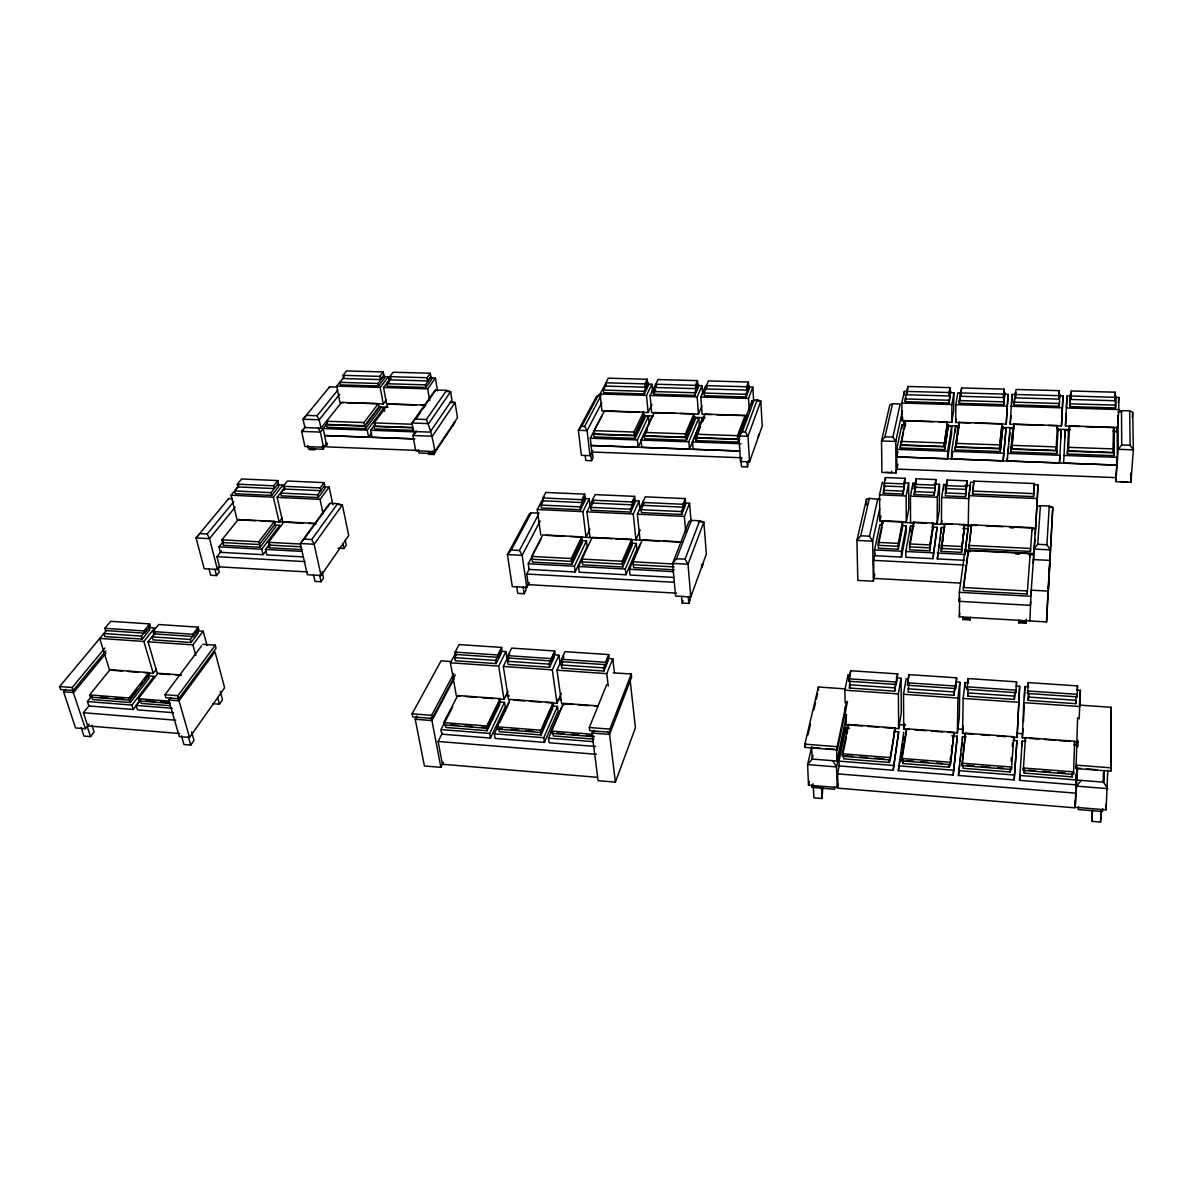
<?xml version="1.0" encoding="UTF-8"?>
<svg xmlns="http://www.w3.org/2000/svg" width="1193" height="1193" viewBox="0 0 1193 1193"><rect width="100%" height="100%" fill="white"/><g stroke="black" fill="none" stroke-linecap="round" stroke-linejoin="round"><path stroke-width="1.5" d="M1113.964 455.666L1114.173 430.494L1113.964 455.666L1067.377 453.981L1068.57 428.988L1068.421 431.747M1071.284 390.991L1070.882 399.461L1114.903 400.729L1115.157 392.199L1071.284 390.991L1071.105 394.465M1115.157 392.199L1114.903 400.729M1069.539 425.946L1068.376 450.835L1113.337 452.445L1113.621 427.362L1069.539 425.946L1069.36 429.391M1113.337 452.445L1113.621 427.362M929.765 550.793L929.779 544.933L933.403 523.101L913.644 522.191L909.633 543.948L909.633 549.794L929.765 550.793L933.403 523.101M1077.622 717.754L1076.026 768.501L1110.772 771.215L1111.235 707.3L1079.844 705.123M1110.772 771.215L1111.235 707.3M914.092 526.202L910.542 526.038L905.8 551.479L905.83 557.295L932.941 558.682L937.116 527.276L931.808 527.023M915.717 483.702L914.241 494.543L934.134 495.393L935.849 479.571L916.105 478.766L915.061 484.343L915.061 487.281L934.88 488.101L935.849 479.571M935.774 482.926L934.134 495.393M1107.79 770.201L1106.075 809.853L1075.221 807.288L1075.43 799.906M937.116 527.276L932.941 558.682M931.822 523.399L937.146 523.638L937.31 497.287L939.473 484.298L934.164 484.075M964.66 560.292L937.31 558.906L941.396 527.47L944.975 527.634M939.473 484.298L939.279 510.455L937.146 523.638M1106.075 809.853L1106.12 804.276M941.173 551.36L944.632 523.623L964.57 524.532L961.469 552.374L941.173 551.36L941.739 547.706M941.352 533.241L941.396 527.47M952.163 524.338L941.426 523.831L941.65 497.466L943.752 484.462L947.317 484.612M943.708 489.697L943.752 484.462M944.006 442.946L900.998 441.44L901.013 444.87L943.976 446.406L947.54 421.994L905.398 420.637L900.163 447.957L944.692 449.567L948.36 425.066L944.692 449.567M944.602 526.516L944.632 523.623M965.465 496.72L966.956 480.809L947.063 480.018L945.438 492.903L945.408 495.87L965.465 496.72L966.867 484.194M947.063 480.018L946.138 488.563L966.121 489.384L966.956 480.809M1077.204 767.039L1076.548 786.142L1107.686 788.633L1103.495 782.161L1103.555 773.124M1081.156 768.471L1077.592 768.203L1076.847 780.058L1103.495 782.161L1103.585 772.945M947.54 421.994L943.976 446.406M897.911 451.416L896.748 456.889L947.555 458.783L947.63 451.208L951.686 426.408L948.003 426.289M949.046 402.995L950.597 391.364L949.046 402.995L905.233 401.698L905.219 398.954L907.948 386.457L949.896 387.621L949.017 395.957L906.919 394.749L906.904 391.319M949.017 395.957L949.896 387.621M1092.221 810.882L1091.774 821.336L1100.543 822.066L1101.079 809.987M951.686 426.408L951.611 433.864L947.555 458.783M938.831 421.919L951.731 422.337L951.939 404.531L953.908 392.78L950.239 392.676M1002.478 428.078L1006.087 428.198L1003.119 460.856L951.537 458.932L951.626 451.357L955.593 426.542L959.202 426.662M902.877 760.299L902.892 763.52L949.33 767.188L949.36 763.938M953.908 392.78L953.699 410.437L951.731 422.337M950.344 764.698L954.072 732.308L906.456 728.789L901.699 758.45L901.714 760.88L950.344 764.698L954.072 732.308M1000.286 451.565L1002.836 426.84L1000.286 451.565L955.071 449.94L958.516 425.394L958.486 428.108M955.518 432.134L955.593 426.542M970.088 422.919L955.653 422.456L955.876 404.651L957.8 392.885L1003.611 394.063L1004.178 389.127L961.603 387.949L960.812 392.84M1002.09 423.754L999.585 448.389L955.966 446.823L956.011 443.378L999.689 444.914L1002.09 423.754L959.306 422.382L955.071 449.94M952.879 738.482L952.924 735.276M908.932 683.395L908.052 692.074L954.027 695.251L954.534 688.331M903.742 732.234L898.329 770.663L953.162 775.047L957.323 736.23L951.79 735.827M1003.731 404.621L1004.834 392.9L1003.731 404.621L959.247 403.309L959.291 400.55L960.723 391.647L960.768 396.3L1003.507 397.523L1004.178 389.127M955.563 688.54L956.652 677.818L908.917 674.627L907.56 682.814L907.575 685.274L955.563 688.54L956.652 677.818M959.306 422.382L957.875 434.55M961.603 387.949L960.768 396.3M957.323 736.23L953.162 775.047M948.122 732.338L957.382 733.024L957.904 698.054L959.873 682.202L956.16 681.949M1030.677 601.734L1030.424 605.343L959.202 601.332L959.336 592.324L964.809 551.464L970.252 551.748M1033.213 563.126L1036.881 506.727L1040.415 505.698L1049.273 506.071L1052.778 507.413L1046.559 621.926L959.321 616.826L959.604 598.289M961.469 552.374L964.57 524.532M959.873 682.202L959.321 716.963L957.382 733.024M1013.319 740.421L1016.943 740.689L1014.184 779.924L958.456 775.48L962.497 736.618L966.136 736.901M962.796 619.525L962.811 618.049L970.103 618.481L970.073 619.957L962.796 619.525L963.139 616.826M963.333 587.508L963.273 590.52L1027.203 594.025L1030.155 553.641L968.164 550.569L963.333 587.508L1027.337 590.997L1027.203 594.025M964.749 554.999L968.239 525.8L971.892 525.979M1013.856 736.752L1011.425 769.5L962.005 765.608L965.48 733.158L1013.856 736.752L1013.767 739.168M962.453 739.824L962.497 736.618M973.458 734.217L962.557 733.412L963.154 698.412L965.048 682.545L968.686 682.784M963.139 765.026L963.079 768.277L1010.277 771.99L1010.56 768.367M964.958 688.033L965.048 682.545M968.254 525.069L968.776 495.662L970.625 482.181L974.263 482.33M1032.124 527.634L1030.424 551.405L968.791 548.377L971.534 524.845L1032.124 527.634L1032.005 530.572M965.48 733.158L962.005 765.608M967.061 689.33L967.105 686.855L1015.929 690.165L1015.84 692.656L967.061 689.33L968.09 678.578L1016.585 681.829L1016.496 684.305M1014.945 692.089L1014.363 699.426L967.642 696.19L968.134 689.256M968.045 681.054L968.09 678.578M971.534 524.845L969.685 541.503M972.534 494.051L973.92 481.092L1034.42 483.523L1033.526 496.601L972.534 494.051L973.92 481.092M1079.173 718.932L1080.396 690.315L1076.697 690.061M999.585 448.389L999.689 444.914M1003.507 397.523L1003.611 394.063M1075.818 781.877L1076.19 774.063M839.425 764.728L837.546 773.854L838.008 788.17L1075.057 807.855L1076.518 774.719M1077.324 747.027L1077.473 741.494M1076.533 779.968L1019.761 775.465L1019.568 780.356L1076.22 784.89L1076.906 767.159M1077.786 746.564L1077.861 740.316M1003.119 460.856L1006.087 428.198M975.501 423.097L1006.206 424.097L1008.07 394.316L1004.342 394.212M1008.07 394.316L1006.206 424.097M1057.595 429.898L1061.248 430.017L1059.503 462.959L1007.146 461.005L1010.024 428.332L1013.677 428.451M1073.521 774.376L1074.625 741.256L1025.458 737.602L1023.281 770.424L1073.521 774.376L1073.67 771.901L1023.37 767.979L1023.281 770.424M1028.605 693.387L1028.217 700.38L1075.698 703.676L1075.937 696.25M1077.1 696.846L1077.503 685.9L1028.217 682.605L1027.531 693.461L1077.1 696.846L1077.249 694.326L1027.635 690.971L1027.531 693.461M1009.875 432.835L1009.218 441.231M1043.129 425.29L1010.158 424.216L1011.992 394.421L1058.952 395.629L1058.787 399.118L1015.407 397.865L1015.526 394.391L1016.033 389.455L1059.25 390.648L1059.071 394.122M1011.709 403.323L1011.992 394.421M1010.784 451.938L1013.125 427.183L1010.784 451.938L1056.685 453.594L1058.087 428.645L1057.952 431.404M1057.43 425.543L1056.029 450.402L1011.739 448.822L1014.005 424.141L1057.43 425.543L1057.266 429.003M1014.065 404.934L1015.094 393.183L1014.065 404.934L1059.205 406.276L1059.861 394.451L1059.727 397.224M1024.399 769.828L1024.265 773.094L1072.253 776.882L1072.358 773.213M1014.005 424.141L1011.739 448.822M1010.277 771.99L1010.396 768.739M1011.425 769.5L1011.515 767.039L962.035 763.177M1014.363 699.426L1014.781 692.447M1018.658 622.821L1018.718 621.329L1026.099 621.762L1026.04 623.253L1018.658 622.821L1018.882 620.077M1014.184 779.924L1016.943 740.689M1011.619 737.05L1017.077 737.468L1019.642 686.229L1016.004 685.975M1019.642 686.229L1017.077 737.468M1022.013 745.908L1022.207 741.077L1025.891 741.36M1026.025 738.124L1022.341 737.856L1023.773 702.632L1024.921 686.571L1028.62 686.825M1030.036 556.624L1030.155 553.641M1023.49 721.586L1024.161 705.003M1024.474 697.637L1024.921 686.571M1030.424 551.405L1030.543 548.437L968.835 545.425M1033.526 496.601L1034.42 483.523M1029.872 620.957L1031.155 590.177L1048.036 591.087L1046.559 621.926M1025.354 740.033L1025.458 737.602M1028.112 685.08L1028.217 682.605M1034.316 484.761L1037.955 484.895L1035.703 528.186L1010.188 527.008M1037.015 506.965L1037.955 484.895M1048.364 590.759L1052.778 507.413L1049.244 507.264M1069.718 406.589L1070.285 394.734L1069.718 406.589L1115.515 407.946L1115.709 396.016L1115.515 407.946M1056.029 450.402L1056.193 446.898L1011.843 445.332M1056.685 453.594L1056.819 450.805L1010.874 449.164M1059.205 406.276L1059.339 403.488L1014.154 402.16M1059.503 462.959L1059.891 455.279L1007.384 453.385M1060.875 437.563L1061.248 430.017M1048.632 425.469L1061.457 425.886L1063.008 395.867L1059.369 395.778M1063.008 395.867L1061.457 425.886M1064.887 437.697L1065.274 430.151L1068.988 430.27M1080.351 426.498L1065.483 426.005L1067.004 395.987L1070.703 396.091M1065.274 430.151L1063.619 463.108L1116.752 465.091L896.748 456.874M1065.483 426.005L1066.095 413.882M1067.004 395.987L1066.408 407.961L1118.795 409.542L1118.766 397.448L1071.06 395.972L1070.882 399.461M1067.377 453.981L1067.526 451.193L1114.158 452.848M1068.376 450.835L1068.555 447.33L1113.576 448.911M1048.036 591.087L1049.81 560.397L1033.362 559.562M1058.787 399.118L1059.25 390.648M1040.415 505.698L1037.731 544.291L1033.809 549.048L1050.317 549.854L1046.902 544.739L1049.273 506.071M1075.698 703.676L1075.907 700.321L1028.351 697.055M1077.354 688.391L1077.503 685.9M1072.253 776.882L1072.447 773.601M1074.475 743.701L1074.625 741.256M1079.471 705.138L1080.396 690.315M1076.026 768.501L1076.235 765.145L1111.041 767.845M1075.221 807.288L1076.548 786.142L1081.261 780.401M1078.472 806.826L1078.293 809.525L1102.481 811.538L1102.69 808.824M1024.265 773.094L1024.519 769.455M1028.217 700.38L1028.709 693.029M1118.393 402.861L1118.766 397.448M1116.633 432.313L1117.021 426.736M1118.795 409.542L1117.543 427.69L1085.928 426.676M1022.341 737.856L1022.983 728.819M1019.568 780.356L1022.207 741.077M1091.774 821.336L1092.579 810.017M1113.531 431.732L1117.245 431.851L1117.289 457.366L1115.873 477.618L896.853 469.088L896.689 449.373L901.953 424.768L905.636 424.902M1121.703 411.973L1118.05 411.868L1121.495 410.66L1129.667 410.899L1132.694 412.316L1133.35 449.836L1130.904 482.24L1115.873 481.644L1118.154 449.299L1118.065 415.432M1034.018 551.718L1034.913 539.445M1035.285 534.181L1035.673 528.917L1032.034 528.753M1026.04 623.253L1026.353 619.152M1100.543 822.066L1101.378 810.748M1103.48 782.176L1104.36 770.275M1132.291 417.58L1132.694 412.316M1011.127 761.104L1011.41 757.48M1012.26 746.579L1012.544 742.956M1015.84 692.656L1016.585 681.829M1015.407 397.865L1015.914 392.915M1007.146 461.005L1007.518 457.411M1008.085 452.013L1008.652 446.614M1010.158 424.216L1011.053 415.641M958.456 775.48L959.709 764.728M960.126 761.134L960.961 753.976M961.379 750.382L962.214 743.224M967.642 696.19L968.075 692.551M962.557 733.412L963.392 726.269M970.073 619.957L970.401 617.243M949.33 767.188L949.777 763.595M950.21 760.016L950.657 756.422M951.328 751.038L951.999 745.655M954.027 695.251L955.414 684.364M959.321 616.826L959.813 613.157M963.735 586.986L968.12 553.522M968.791 548.377L969.238 544.933M959.202 601.332L959.679 597.753M964.511 527.44L961.513 549.436L941.188 548.422L944.304 528.35M942.589 542.219L943.156 538.565M937.31 558.906L938.175 553.403M939.04 547.9L939.622 544.232M940.203 540.578L940.77 536.91M955.966 446.823L957.338 438.055M902.892 763.52L903.459 759.971M945.915 492.679L946.66 487.922M951.537 458.932L952.67 451.804M941.426 523.831L941.948 520.536M955.653 422.456L956.19 419.056M901.714 760.88L906.203 732.92M959.247 403.309L960.678 394.391M909.275 729.46L903.727 729.042L904.592 723.748M898.329 770.663L898.911 767.129M899.477 763.58L900.059 760.045M900.626 756.496L901.192 752.947M902.057 747.638L902.624 744.104M903.205 740.555L903.772 737.006M849.55 728.192L845.912 727.924L839.022 761.134L839.186 765.936L893.154 770.26L898.672 731.861L895.033 731.592M933.388 525.994L929.779 547.855L909.633 546.871M893.154 770.26L898.672 731.861M907.575 685.274L908.917 674.627M903.727 729.042L903.519 694.266L906.143 678.578M884.073 727.596L898.657 728.669L901.297 712.773L901.058 678.235L897.404 677.982M843.57 755.646L843.675 758.852L889.381 762.461L895.227 727.954L848.402 724.479L842.362 753.812L842.437 756.213L890.246 759.971L895.227 727.954M898.657 728.669L898.374 693.908L901.058 678.235M850.072 681.203L849.416 688.018L894.675 691.15L897.658 673.881L850.713 670.749L848.998 678.832L849.058 681.278L896.256 684.499L897.658 673.881M894.675 691.15L895.585 682.5M909.976 545.052L913.301 526.903M914.241 494.543L915.732 486.64M879.957 524.607L874.529 549.913L874.618 555.714L901.476 557.071L901.446 551.255L906.277 525.83L902.773 525.666M901.476 557.071L906.307 531.586L906.277 525.83M926.499 523.145L910.542 522.415L910.453 496.139L912.928 483.21L916.478 483.359M882.373 481.972L879.524 494.827L879.897 520.998L906.262 522.221L908.768 509.098L908.663 483.031L905.159 482.897M898.314 549.227L902.519 527.455L902.505 521.684L882.88 520.774L878.287 542.412L878.376 548.228L898.314 549.227L898.284 543.397L902.505 521.684M902.505 524.562L898.299 546.319L878.316 545.32L882.149 527.261M906.262 522.221L906.143 495.96L908.663 483.031M903.876 483.881L904.995 478.333L885.4 477.543L884.177 483.076L884.222 486.013L903.891 486.819L903.876 483.881L884.177 483.076M884.669 484.015L883.327 493.231L903.041 494.066L904.995 478.333M903.041 494.066L904.905 481.674M842.437 756.213L846.344 737.214M847.045 733.77L848.402 724.479M811.747 746.624L807.601 764.594L808.511 785.173L837.203 787.559L837.948 783.905M846.21 731.876L847.716 724.569M846.314 719.901L836.532 766.92L807.601 764.594L812.179 759.061L836.964 761.045L846.612 714.801M836.964 747.698L846.657 701.723M849.416 688.018L850.162 684.454M900.163 447.957L903.578 431.732M901.013 444.87L902.475 437.92M904.309 429.241L905.04 425.767M845.673 688.898L818.353 687.004L804.872 744.178L805.021 747.429L837.292 749.935L847.507 701.35M880.345 499.569L869.354 498.331L866.431 499.345L856.917 540.399L857.812 580.409L873.336 581.245L874.797 574.236M896.032 472.965L895.779 441.47L892.916 437.07L900.193 403.995L892.528 403.771L889.814 404.964L881.508 440.978L881.925 472.413L896.032 472.965L897.867 464.196M849.058 681.278L850.713 670.749M845.196 702.916L844.823 690.18L848.148 674.671L848.253 678.28M819.904 787.365L813.372 786.813L813.835 797.819L821.962 798.505L822.887 787.678M960.067 583.064L873.932 578.411L873.619 560.367L875.125 553.313M881.15 525.069L881.91 521.535M905.233 401.698L905.994 398.164M906.919 394.749L907.948 386.457M879.897 520.998L880.956 516.107M933.284 421.74L901.923 420.726L902.654 417.341M879.673 508.949L872.65 541.16L873.336 581.245M883.327 493.231L884.699 486.953M902.415 410.795L895.779 441.47L881.508 440.978L884.997 436.802L892.528 403.771M901.923 420.726L901.819 403.04L904.369 391.379L949.061 392.512M834.578 786.619L834.668 789.259L812.194 787.395L813 783.771M869.354 498.331L860.764 535.761L856.917 540.399L872.65 541.16L869.503 536.179L877.809 498.689M808.511 785.173L809.331 781.549M813.015 755.452L812.194 759.076L811.702 747.534L820.59 748.235M805.021 747.429L805.857 743.85M807.959 734.918L810.479 724.181M813.85 709.865L815.535 702.707M816.37 699.128L817.637 693.774M741.047 460.006L741.464 466.657L747.489 466.895L748.354 460.558M758.151 436.742L759.151 433.894M754.274 399.61L742.314 431.851L738.885 435.952L740.51 461.512L749.547 461.87L762.208 426.08L760.821 401.057L757.227 399.7L752.008 400.788L737.736 439.054L696.801 437.592L696.548 434.252L704.899 414.15L745.103 415.447L745.297 418.773M681.516 596.142L682.128 603.002L688.838 603.404L690.24 599.542L689.957 596.112M703.095 564.11L701.767 567.734L701.499 564.364M740.51 461.512L741.733 458.112M690.792 596.962L706.36 554.074L703.855 522.042L699.65 520.759L691.373 520.372L688.987 521.341L672.598 563.394L675.566 596.068L690.792 596.962L688.018 564.214L703.855 522.042M682.128 603.002L683.067 600.437M749.547 461.87L748.011 436.265L745.342 431.955L757.227 399.7M594.248 730.355L591.996 733.054L598.111 780.669L615.394 782.146L635.422 727.819L630.232 681.054M700.559 426.706L695.907 437.92L696.115 440.605L738.527 442.126L739.72 438.89M738.527 442.126L738.348 439.442L746.177 418.445M737.736 439.054L737.513 435.684L745.103 415.447M749.264 410.586L748.548 398.447L752.843 387.084L749.204 386.979M746.102 396.956L749.383 388.366L749.219 385.697L745.953 394.286L746.102 396.956L704.347 395.718L704.138 393.049L707.046 386.234M691.373 520.372L676.491 558.742L672.598 563.394L688.018 564.214L685.05 559.189L699.65 520.759M746.788 390.126L748.593 385.399L748.399 382.043L708.374 380.94L706.375 385.637L706.614 388.978L746.788 390.126L746.579 386.771L748.399 382.043M606.655 684.663L589.327 727.506L589.745 730.698L610.309 732.293L609.921 729.102L631.291 674.03L613.306 672.792M685.692 532.003L684.364 516.39L689.554 503.252L685.841 503.088M643.937 503.327L641.148 509.694L641.446 512.602L681.725 514.466L685.572 504.833L685.319 501.94M681.725 514.466L681.486 511.558L685.513 501.507L685.259 498.599L645.249 496.825L642.773 502.447L643.072 505.34L683.246 507.174L682.992 504.266L685.259 498.599M608.251 686.05L606.775 673.642L612.814 658.819L607.341 658.447M605.835 664.68L605.552 662.294L608.743 654.584L564.975 651.661L561.53 659.311L561.858 661.683L605.835 664.68L609.012 656.955L608.743 654.584M562.857 661.608L561.351 664.963L561.784 668.125L603.926 671.033L603.554 667.871L604.94 664.471M603.926 671.033L608.117 660.862M696.115 440.605L697.443 437.384M739.6 451.029L693.118 449.299L692.522 441.962L702.423 418.206M702.558 421.89L704.556 417.073M652.064 416.551L641.044 440.098L641.759 447.375L689.405 449.15L699.337 425.304L698.785 418.087L695.191 417.968M689.405 449.15L688.808 441.828L698.785 418.087M680.487 413.553L698.472 414.135L701.916 405.993M686.452 440.247L695.28 419.399L695.072 416.775L686.243 437.577L686.452 440.247L644.652 438.741L644.399 436.086L647.367 429.734M631.693 539.37L622.179 561.247L581.945 559.085L582.661 564.811L622.791 566.988L632.275 545.052L631.693 539.37L592.175 537.387L578.516 566.496L579.231 572.193L625.937 574.772L636.883 549.093L636.301 543.426L630.799 543.158M673.836 577.427L630.083 575.011L629.472 569.27L640.373 543.635M693.938 413.792L685.364 433.849L644.981 432.433L645.309 435.758L685.647 437.19L694.192 417.103L693.938 413.792L654.301 412.524L638.106 447.241L591.131 445.496L739.6 451.014M674.328 569.792L633.602 567.585L633.006 561.814L642.311 539.907L682.396 541.92M711.252 414.553L702.125 414.254L700.813 397.015L705.645 385.742M625.937 574.772L625.311 569.046L636.301 543.426M595.605 746.475L549.168 742.762L548.497 738.109L562.052 706.718M698.472 414.135L697.159 396.911L702.006 385.637L696.429 385.473M640.194 529.96L635.929 539.862L633.259 514.004L639.03 500.985L633.543 500.732M694.818 395.435L698.531 386.905L698.323 384.265L694.624 392.765L694.818 395.435L653.645 394.212L653.406 391.558L656.776 384.519M498.212 725.642L494.334 733.814L495.095 738.437L544.44 742.374L558.07 710.983L557.429 706.375L552.061 705.973M631.977 542.204L622.478 564.125L582.303 561.948M594.338 736.722L551.688 733.367L551.345 731.041L563.32 703.333L597.902 705.898M544.44 742.374L543.754 737.721L557.429 706.375M695.668 388.664L695.415 385.324L697.458 380.642L657.999 379.553L655.777 384.206L656.075 387.516L695.668 388.664L697.711 383.967L697.458 380.642M546.245 702.513L556.997 703.303L561.336 693.401M541.279 732.547L553.448 704.884L553.12 702.573L510.127 699.381L497.093 726.791L497.481 729.117L541.279 732.547L540.936 730.22L553.12 702.573M640.015 540.071L637.375 514.198L643.116 501.164M502.342 728.863L498.704 728.58L499.211 731.667L541.055 734.963L552.702 708.463L552.255 705.391M544.247 723.584L546.439 718.618M547.885 715.323L550.077 710.357M561.858 661.683L563.916 657.089M593.786 501.06L590.714 507.368L591.057 510.261L630.754 512.095L630.456 509.202L634.93 499.241L634.631 496.363L595.173 494.618L592.459 500.18L592.802 503.058L632.409 504.863L632.111 501.97L634.631 496.363M630.754 512.095L635.019 502.551L634.721 499.673M572.565 704.466L561.635 703.661L556.997 670.183L563.588 655.509M556.997 703.303L552.299 669.855L558.935 655.196L553.552 654.823M549.615 667.29L554.208 657.209L553.761 654.077L549.168 664.128L549.615 667.29L508.129 664.412L507.636 661.28L509.277 657.954M551.569 660.982L551.241 658.611L554.73 650.975L511.648 648.097L507.92 655.673L508.278 658.014L551.569 660.982L555.058 653.332L554.73 650.975M541.249 538.595L528.26 563.752L529.081 569.419L575.13 571.969L587.135 546.528L586.449 540.891L581.036 540.623M638.106 447.241L637.39 439.963L648.485 416.432L642.967 416.253M642.58 412.331L648.127 412.51L651.945 404.442M634.885 435.743L644.712 415.119L644.966 417.729L635.153 438.398L593.935 436.906L593.637 434.282L634.885 435.743L635.153 438.398M499.763 722.376L509.083 702.766M575.13 571.969L574.415 566.272L586.449 540.891M572.014 564.244L582.393 542.502L581.692 536.85L542.74 534.896L531.631 556.4L532.451 562.097L572.014 564.244L571.283 558.518L581.692 536.85M653.645 394.212L655.673 389.977M634.318 435.37L643.817 415.447L643.504 412.167L604.419 410.899L594.159 430.643L594.546 433.954L634.318 435.37L633.99 432.045L643.504 412.167M452.714 706.957L440.992 729.579L441.857 734.172L490.442 738.064L505.25 707.002L504.52 702.423L499.017 702.021M589.924 529.17L586.031 537.357L582.9 511.663L589.238 498.749L583.824 498.51M498.525 698.964L504.028 699.381L507.95 691.209M675.089 413.374L651.691 412.629L650.096 395.494L655.464 384.325M582.05 539.683L571.656 561.381L532.033 559.234M490.442 738.064L489.667 733.441L504.52 702.423M487.236 728.312L500.449 700.932L500.076 698.636L457.739 695.504L443.692 722.615L444.109 724.912L487.236 728.312L486.848 725.985L500.076 698.636M445.347 724.39L445.914 727.462L487.117 730.712L499.763 704.481L499.256 701.439M648.127 412.51L646.502 395.39L651.915 384.221L646.397 384.057M487.385 725.985L496.094 707.986M644.28 393.929L644.026 391.289L648.157 382.849L648.395 385.473L644.28 393.929L603.673 392.721L603.375 390.096L606.342 384.504M590.043 537.566L586.971 511.842L593.264 498.928M645.294 387.203L647.575 382.55L647.262 379.255L608.341 378.181L605.88 382.789L606.238 386.085L645.294 387.203L644.981 383.892L647.262 379.255M543.471 500.389L540.981 505.071L541.368 507.95L580.529 509.769L585.196 500.314L584.853 497.436M508.591 699.724L503.312 666.455L509.679 653.54M580.529 509.769L580.171 506.891L585.047 497.019L584.704 494.156L545.798 492.441L542.86 497.943L543.247 500.806L582.288 502.581L581.945 499.703L584.704 494.156M504.028 699.381L498.689 666.126L505.907 651.617L500.389 651.244M456.248 654.823L454.742 657.641L455.294 660.758L496.139 663.591L501.135 653.615L500.642 650.498M416.968 716.039L415.224 719.245L424.41 765.951L440.858 767.353L443.334 762.431M498.152 657.328L497.779 654.987L501.582 647.426L459.141 644.593L455.115 652.079L455.517 654.42L498.152 657.328L501.955 649.767L501.582 647.426M496.139 663.591L495.632 660.445L499.807 652.153M539.191 513.184L531.273 512.811L529.438 513.78L507.443 554.581L512.274 586.613L526.814 587.448L529.26 582.646M516.733 586.598L517.732 593.324L524.145 593.711L526.038 589.968L525.546 586.613M585.196 455.622L585.778 460.513L591.519 460.737L593.01 457.814L592.25 451.297M601.302 395.002L596.679 396.091L578.366 430.3L581.364 455.353L590.013 455.681L592.548 450.715M676.655 593.175L528.245 584.63L526.709 574.027L529.185 569.21M597.484 777.329L442.409 764.251L438.099 741.479L442.305 733.322M741.867 457.754L591.877 452.013L590.296 438.249L602.405 414.925M601.69 402.876L587.09 430.613L590.013 455.681M540.205 520.998L522.146 555.356L526.814 587.448M454.071 678.683L431.955 720.557L440.858 767.353M451.327 661.563L441.052 660.847L412.107 713.802L412.718 716.918L432.269 718.44L431.672 715.308L453.907 673.434M531.273 512.811L511.26 550.033L507.443 554.581L522.146 555.356L519.432 550.465L538.341 514.809M432.269 718.44L455.308 674.895M638.896 412.211L601.973 411.018L600.094 394.003L605.999 382.923M598.483 394.928L581.737 426.304L578.366 430.3L587.09 430.613L584.63 426.393L600.467 396.583M540.772 535.075L537.253 509.515L544.083 496.72M460.021 696.115L456.352 695.847L450.432 662.771L456.442 651.602M433.7 453.251L428.198 453.027L428.421 454.309L433.924 454.533L433.7 453.251L457.471 417.669L455.055 402.623L451.043 401.34M418.475 449.85L419.041 453.027L434.148 453.623L455.308 421.74M433.924 454.533L435.594 450.387M313.535 574.832L314.997 581.394L321.066 581.752L323.542 578.158L322.095 571.596M338.037 548.169L343.942 548.482L346.268 545.097L345.269 540.265M321.051 575.533L348.714 535.523L342.361 504.907L337.604 503.67L330.133 503.312L328.94 504.266L300.293 543.516L307.362 574.728L321.051 575.533L314.147 544.247L311.716 539.504L304.021 539.102L300.293 543.516L314.147 544.247L342.361 504.907L339.006 504.743M447.017 391.587L450.611 391.692L428.615 423.604L411.973 423.023L415.268 419.131L426.363 419.504L446.585 390.365L450.611 391.692L451.953 400.013L430.076 432.12L413.479 431.508L411.973 423.023L434.446 391.2L435.788 390.051L446.585 390.365M416.133 430.941L412.957 435.505L415.686 450.835L434.953 451.58C433.089 440.545 430.733 429.674 426.363 419.504M181.485 735.977L183.961 744.521L190.746 745.103L194.027 740.421L191.581 731.891M212.846 703.676L219.437 704.183L222.509 699.799L220.243 691.403M415.268 419.131L435.788 390.051M416.297 418.355L420.443 412.48M423.56 408.066L425.633 405.128L388.351 403.92L374.214 422.904L374.826 426.125L412.718 427.467M189.538 737.453L224.627 687.779L215.008 651.855L179.025 700.798L189.538 737.453L179.323 736.603L168.69 699.993L170.823 697.458M429.659 400.475L427.69 388.843L435.37 378.077L431.732 377.972M425.916 387.442L431.762 379.299L431.329 376.734L425.483 384.862L425.916 387.442L387.218 386.278L386.741 383.728L390.842 378.345M427.616 380.94L430.852 376.451L430.315 373.245L393.183 372.216L389.783 376.66L390.365 379.866L427.616 380.94L427.064 377.719L430.315 373.245M311.716 539.504L337.604 503.67M304.021 539.102L330.133 503.312M201.632 645.801L164.977 694.699L165.872 697.726L178.816 698.74L216.052 648.172L215.262 645.189L202.735 644.324M178.816 698.74L177.951 695.698L215.262 645.189M323.109 513.572L320.052 499.375L329.164 487.087L323.616 486.833M324.571 435.549L368.607 437.19L371.724 432.97M324.571 435.534L414.806 438.905L371.992 437.324L370.635 430.285L375.079 424.305M368.607 437.19L367.25 430.166L383.967 407.738L380.373 407.618M284.709 487.982L280.728 493.082L281.354 495.856L318.277 497.57L324.988 488.578L324.392 485.805M347.178 402.772L383.266 403.935L386.293 399.894M365.58 428.675L380.313 408.975L379.851 406.455L365.073 426.125L365.58 428.675L326.867 427.288L326.345 424.738L365.073 426.125M318.277 497.57L317.681 494.797L324.705 485.387L324.123 482.628L287.409 481.003L283.293 486.252L320.156 487.922L324.123 482.628M378.33 403.592L364.029 422.546L326.628 421.233L327.285 424.425L364.655 425.752L378.927 406.768L378.33 403.592L341.556 402.414L320.947 428.153L304.871 427.571L301.635 431.404L304.916 446.51L323.571 447.241L326.927 442.901M302.873 556.892L266.8 554.894L265.487 549.406L269.737 543.784M223.449 541.294L218.99 546.871L220.377 552.329L263.057 554.685L266.248 550.45M268.38 547.632L270.513 544.813M301.754 549.57L269.797 547.826L268.5 542.323L284.038 521.878L315.265 523.444M195.801 655.553L192.863 644.876L203.183 631.231L197.635 630.858M193.415 636.525L198.828 629.427L198.217 627.16L158.699 624.521L153.077 631.574L153.733 633.826L193.415 636.525L192.789 634.273L198.217 627.16M415.88 404.994L386.592 404.054L383.535 387.516L390.648 378.181M263.057 554.685L261.729 549.212L279.908 525.308L274.435 525.024M155.358 632.872L152.197 636.853L153.062 639.851L191.119 642.49L198.247 633.11L197.427 630.113L195.384 632.782M282.264 517.777L279.117 521.893L273.391 497.198L282.98 485.014L277.507 484.761M260.074 547.304L275.702 526.829L274.45 521.386L238.197 519.566L221.928 539.832L223.33 545.305L260.074 547.304L258.762 541.801L274.45 521.386M191.119 642.49L190.283 639.463L193.341 635.451M173.552 712.728L137.478 709.85L136.136 705.406L140.55 699.635M275.076 524.115L259.403 544.56L222.629 542.561M92.025 695.832L87.417 701.544L88.849 705.958L133.288 709.507L139.924 700.858M383.266 403.935L380.194 387.412L388.351 376.749L382.968 376.6M133.288 709.507L131.931 705.078L154.106 676.267L148.648 675.864M170.032 703.378L139.044 700.947L138.373 698.725L157.923 673.27L181.232 674.999M378.524 386.025L384.728 377.957L384.25 375.407L378.047 383.475L378.524 386.025L340.348 384.892L339.841 382.342L378.047 383.475M91.593 696.623L92.532 699.56L130.335 702.543L149.14 678.191L148.275 675.268L144.95 679.563M144.144 672.658L153.241 673.344L156.417 669.228M380.358 379.583L383.788 375.124L383.207 371.948L346.581 370.934L342.988 375.333L343.614 378.524L380.358 379.583L379.762 376.377L383.207 371.948M307.734 445.541L308.42 448.687L323.049 449.254L327.449 443.572M137.195 689.569L129.426 699.59L130.335 702.543M140.52 685.274L142.742 682.411M129.828 700.231L149.513 674.791L148.871 672.598L109.995 669.705L89.624 694.908L90.325 697.115L129.828 700.231L129.157 698.009L148.871 672.598M282.801 522.087L277.104 497.362L284.531 487.877M81.184 727.626L83.957 736.066L90.534 736.618L94.113 732.04L91.921 725.299M208.954 568.778L210.654 575.25L216.529 575.593L219.273 572.073L218.036 567.227M232.396 498.689L228.773 498.525L196.07 537.954L204.197 568.748L217.469 569.523L219.751 566.615M65.704 689.3L63.587 691.791L75.532 727.939L85.419 728.759L89.028 724.196M327.508 422.993L320.38 432.09L323.571 447.241M238.839 485.909L234.648 490.964L235.319 493.723L271.721 495.408L278.774 486.49L278.148 483.732M271.721 495.408L271.079 492.649L278.476 483.329L277.835 480.585L241.642 478.975L237.318 484.179L237.974 486.938L274.315 488.578L273.674 485.819L277.835 480.585M157.357 673.642L148.051 641.759L154.508 633.647M307.421 571.924L219.557 566.869L216.932 556.669L221.555 550.853M153.241 673.344L143.891 641.461L154.687 627.965L149.214 627.593M146.724 629.486L141.385 636.108L103.836 633.528L104.745 636.51L142.265 639.105L149.721 629.829L148.857 626.847M179.576 733.531L87.685 725.896L83.406 712.728L89.102 705.63M339.722 394.167L319.187 419.787L320.947 428.153M144.607 633.2L150.273 626.161L149.617 623.924L110.681 621.314L104.805 628.293L105.491 630.53L144.607 633.2L143.95 630.948L149.617 623.924M304.871 427.571L303.067 419.22L306.318 415.373L317.055 415.746L337.828 390.022M305.11 427.124L301.635 431.404L320.38 432.09L318.263 428.063M343.569 402.652L339.945 402.533L336.65 386.114L344.166 376.854M235.096 507.249L209.491 538.669L217.469 569.523M336.65 387.069L329.671 386.86L303.067 419.22L319.187 419.787L317.055 415.746M207.209 534.002L209.491 538.669L196.07 537.954L199.753 533.599L207.209 534.002L233.724 501.671M106.028 630.903L59.65 686.542L60.634 689.539L73.176 690.523L105.819 650.946M106.058 653.138L73.608 692.566L63.587 691.791M59.65 686.542L72.206 687.526L104.909 647.993M1121.495 410.66L1121.718 444.989L1118.154 449.299L1133.35 449.836L1130.159 445.287L1129.667 410.899M255.377 520.7L237.124 519.79L231.054 495.214L237.72 487.162M417.431 716.62L415.224 719.245L431.955 720.557L430.434 717.634M416.238 431.612L412.957 435.505L432.328 436.206L455.055 402.623L449.925 402.473M328.627 387.993L329.671 386.86M227.893 499.479L228.773 498.525M342.988 375.333L379.762 376.377M389.783 376.66L427.064 377.719M605.88 382.789L644.981 383.892M655.777 384.206L695.415 385.324M706.375 385.637L746.579 386.771M386.741 383.728L425.483 384.862M603.375 390.096L644.026 391.289M653.406 391.558L694.624 392.765M704.138 393.049L745.953 394.286M905.219 398.954L949.076 400.251M959.291 400.55L1003.82 401.862M1069.867 403.801L1115.709 405.143M336.65 386.114L380.194 387.412M383.535 387.516L427.69 388.843M600.094 394.003L646.502 395.39M650.096 395.494L697.159 396.911M700.813 397.015L748.548 398.447M901.819 403.04L951.939 404.531M955.876 404.651L1006.758 406.172M1010.725 406.291L1062.366 407.842M757.301 400.952L760.821 401.057L748.011 436.265L738.885 435.952M421.368 405.173L425.021 405.292M716.725 414.732L747.743 415.731M378.867 406.962L388.008 407.26M644.056 415.671L653.287 415.969M695.787 417.371L705.033 417.669M948.152 425.647L959.261 426.005M1001.866 427.407L1012.976 427.765M1057.43 429.226L1070.404 429.659M1113.009 431.061L1116.708 431.18M581.737 426.304L584.63 426.393M742.314 431.851L745.342 431.955M884.997 436.802L892.916 437.07M1121.718 444.989L1130.159 445.287M374.214 422.904L412.152 424.246M594.159 430.643L633.99 432.045M696.548 434.252L737.513 435.684M413.166 427.84L373.901 426.438L374.378 429.003L413.628 430.405M644.399 436.086L686.243 437.577M695.907 437.92L738.348 439.442M900.148 445.213L944.722 446.808M955.101 447.181L1000.36 448.792M367.25 430.166L323.109 428.57L326.942 446.883L418.683 450.462M370.635 430.285L415.403 431.911M590.296 438.249L637.39 439.963M641.044 440.098L688.808 441.828M692.522 441.962L740.987 443.721M896.689 449.373L947.63 451.208M951.626 451.357L1003.343 453.236M1064.007 455.443L1117.289 457.366M885.43 472.339L891.678 472.592L891.663 471.235M1120.779 481.629L1127.445 481.883M965.167 485.342L970.52 485.566L968.731 498.629L941.65 497.466M915.061 484.343L934.894 485.148M946.168 485.611L966.166 486.431M972.593 491.069L1033.645 493.604M883.297 490.308L903.026 491.128M914.226 491.605L934.149 492.426M945.438 492.903L965.525 493.753M968.776 495.662L1036.956 498.54M879.524 494.827L906.143 495.96M910.453 496.139L937.31 497.287M237.318 484.179L273.674 485.819M542.86 497.943L581.945 499.703M592.459 500.18L632.111 501.97M642.773 502.447L682.992 504.266M283.919 489.026L320.753 490.696L320.156 487.922M234.648 490.964L271.079 492.649M280.728 493.082L317.681 494.797M540.981 505.071L580.171 506.891M590.714 507.368L630.456 509.202M641.148 509.694L681.486 511.558M959.321 524.666L977.365 525.502M986.492 525.919L1002.895 526.68M902.355 522.474L913.51 522.996M932.106 523.846L945.11 524.458M963.705 525.308L969.283 525.576M1010.158 527.738L1013.811 527.917M962.84 528.469L968.194 528.723L964.764 554.432L937.355 553.06M231.054 495.214L273.391 497.198M277.104 497.362L320.052 499.375M537.253 509.515L582.9 511.663M586.971 511.842L633.259 514.004M637.375 514.198L684.364 516.39M698.278 521.773L702.006 521.952M860.764 535.761L869.503 536.179M1037.731 544.291L1046.902 544.739M878.287 542.412L898.284 543.397M909.633 543.948L929.779 544.933M941.232 545.499L961.543 546.498M964.988 550.062L1033.899 553.477M1015.646 553.999L1019.269 554.178M1028.351 554.626L1033.794 554.894L1030.797 596.276L959.336 592.324M874.529 549.913L901.446 551.255M905.8 551.479L932.971 552.836M260.864 520.983L303.171 523.116M308.733 523.384L316.145 523.772M546.2 535.344L564.304 536.268M569.732 536.537L612.069 538.669M615.737 538.848L659.714 541.07M663.293 541.249L681.203 542.144M873.619 560.367L964.033 565.035M511.26 550.033L519.432 550.465M676.491 558.742L685.05 559.189M221.928 539.832L258.762 541.801M268.5 542.323L300.517 544.038M531.631 556.4L571.283 558.518M633.006 561.814L673.821 564.006M269.141 545.082L301.143 546.797M633.289 564.707L674.075 566.899M218.99 546.871L261.729 549.212M265.487 549.406L301.62 551.39M528.26 563.752L574.415 566.272M578.516 566.496L625.311 569.046M629.472 569.27L673.314 571.656M216.932 556.669L305.095 561.605M526.709 574.027L673.836 582.273M104.805 628.293L143.95 630.948M153.077 631.574L192.789 634.273M455.115 652.079L497.779 654.987M507.92 655.673L551.241 658.611M561.53 659.311L605.552 662.294M848.998 678.832L896.241 682.038L896.256 684.499M907.56 682.814L955.593 686.064M152.197 636.853L190.283 639.463M454.742 657.641L495.632 660.445M507.636 661.28L549.168 664.128M561.351 664.963L603.554 667.871M849.327 684.752L894.646 687.869M908.037 688.793L954.072 691.955M967.717 692.894L1014.497 696.101M143.891 641.461L99.705 638.404L109.532 670.093M148.051 641.759L192.863 644.876M450.432 662.771L498.689 666.126M503.312 666.455L552.299 669.855M556.997 670.183L606.775 673.642M844.823 690.18L898.374 693.908M903.519 694.266L957.904 698.054M963.154 698.412L1018.434 702.259M1023.773 702.632L1079.948 706.524M505.653 695.653L509.336 695.937M557.206 699.456L560.889 699.724M898.359 724.598L905.741 725.135M957.487 728.953L963.019 729.355M1016.615 733.307L1022.147 733.71M111.352 670.227L122.282 671.048M127.74 671.45L138.671 672.255M159.206 673.777L170.286 674.612M175.833 675.014L181.366 675.432M465.524 696.518L476.529 697.338M482.017 697.741L493.022 698.561M513.974 700.112L524.726 700.917M530.11 701.32L540.861 702.11M578.023 704.869L588.954 705.689M594.412 706.092L598.051 706.36M862.211 725.97L845.822 724.747L845.3 706.554M867.684 726.373L878.615 727.178M914.822 729.877L925.932 730.698M931.479 731.115L942.574 731.935M980.721 734.769L989.817 735.44M997.08 735.977L1006.176 736.648M1029.723 738.407L1038.954 739.093M1044.501 739.496L1055.581 740.316M1059.265 740.599L1070.345 741.42M1074.043 741.688L1077.741 741.971M1073.849 744.939L1077.533 745.207M164.977 694.699L177.951 695.698M412.107 713.802L431.672 715.308M589.327 727.506L609.921 729.102M804.872 744.178L837.188 746.669L837.292 749.935M825.929 748.637L834.817 749.338M1086.51 768.889L1097.217 769.724M168.69 699.993L179.025 700.798L177.712 697.994M591.996 733.054L609.593 734.426L631.634 677.162L631.291 674.03M89.624 694.908L129.157 698.009M138.373 698.725L169.376 701.156M443.692 722.615L486.848 725.985M497.093 726.791L540.936 730.22M551.345 731.041L592.175 734.232M842.362 753.812L890.217 757.555L890.246 759.971M901.699 758.45L950.374 762.252M100.6 697.323L107.802 697.89M115.02 698.457L124.027 699.173M145.814 700.873L154.941 701.588M160.429 702.021L169.57 702.737M450.73 724.807L457.903 725.374M465.076 725.941L472.249 726.492M481.211 727.208L486.595 727.626L487.117 730.712M511.454 729.579L518.746 730.146M526.024 730.712L533.316 731.294M556.594 733.113L564.006 733.695M571.402 734.277L578.814 734.858M586.225 735.44L593.622 736.021M845.405 755.78L852.727 756.362M860.049 756.929L867.371 757.51M874.693 758.077L883.849 758.808M906.441 760.582L913.599 761.134M920.757 761.701L927.9 762.252M936.848 762.968L942.216 763.386M966.777 765.31L974.04 765.876M981.317 766.458L990.399 767.159M997.676 767.74L1003.134 768.158M1028.098 770.126L1035.494 770.708M1042.876 771.289L1050.272 771.871M1057.669 772.438L1065.051 773.019M170.435 705.719L141.221 703.408L140.327 700.455M594.025 739.138L553.343 735.932L552.896 732.83M87.417 701.544L131.931 705.078M136.136 705.406L172.269 708.269M440.992 729.579L489.667 733.441M494.334 733.814L543.754 737.721M548.497 738.109L593.339 741.658M839.022 761.134L893.11 765.429M898.299 765.831L953.222 770.186M958.531 770.618L1014.378 775.047M83.406 712.728L175.714 720.214M438.099 741.479L596.366 754.304M837.546 773.854L1075.982 793.181M832.833 760.702L836.532 766.92L837.203 787.559M607.923 731.413L609.593 734.426L615.394 782.146M72.37 689.822L85.419 728.759M72.206 687.526L73.176 690.523M87.223 726.477L90.534 736.618M141.385 636.108L142.265 639.105M188.285 736.543L190.746 745.103M203.183 631.231L207.015 645.398M217.603 697.458L219.437 704.183M214.844 569.121L216.529 575.593M282.98 485.014L284.173 490.263M319.605 575.19L321.066 581.752M322.378 446.107L323.049 449.254M342.928 543.65L343.942 548.482M329.164 487.087L332.892 504.714M364.029 422.546L364.655 425.752M383.967 407.738L384.623 411.197M388.351 376.749L389.35 382.207M433.596 450.432L434.148 453.623M435.37 378.077L437.518 390.916M454.429 422.039L452.833 425.99L452.639 424.738M505.907 651.617L507.353 660.803M540.608 731.861L541.055 734.963M523.16 586.971L524.145 593.711M563.32 703.333L563.648 705.645M558.935 655.196L560.143 663.949M589.238 498.749L590.103 506.041M590.759 454.22L591.519 460.737M612.814 658.819L614.47 672.912M622.179 561.247L622.791 566.988M639.03 500.985L639.955 510.157M648.485 416.432L649.171 423.604M651.915 384.221L652.69 392.706M688.257 596.545L688.838 603.404M685.364 433.849L685.647 437.19M689.554 503.252L691.09 521.699M702.006 385.637L702.647 394.182M747.176 461.9L747.489 466.895M752.843 387.084L753.633 400.848M752.008 400.788L752.216 404.367M812.075 784.755L812.194 787.395M818.353 687.004L818.473 690.195M821.53 787.499L821.962 798.505M836.591 749.472L836.964 761.045M845.912 727.924L846.046 732.666M866.431 499.345L866.536 504.937M1130.77 473.129L1130.904 482.24M885.4 477.543L885.43 480.451M882.88 520.774L882.909 523.652M881.91 521.386L881.955 525.069M889.352 759.24L889.381 762.461M896.54 677.117L896.554 680.383M894.154 730.891L894.183 734.068M903.668 419.861L903.697 425.29M901.953 424.768L901.983 428.481M907.127 390.141L907.142 392.87M905.398 420.637L905.412 424.022M906.456 728.789L906.471 731.175M904.369 391.379L904.398 394.883M904.712 423.634L904.726 426.333M913.644 522.191L913.644 525.084M912.928 483.21L912.943 488.802M910.542 526.038L910.557 531.78M1116.737 457.769L1116.752 461.512M1115.873 474.024L1115.873 481.644M916.105 478.766L916.12 481.704M314.654 448.568L309.345 448.359L309.613 449.627L314.922 449.836L314.654 448.568"/></g></svg>
